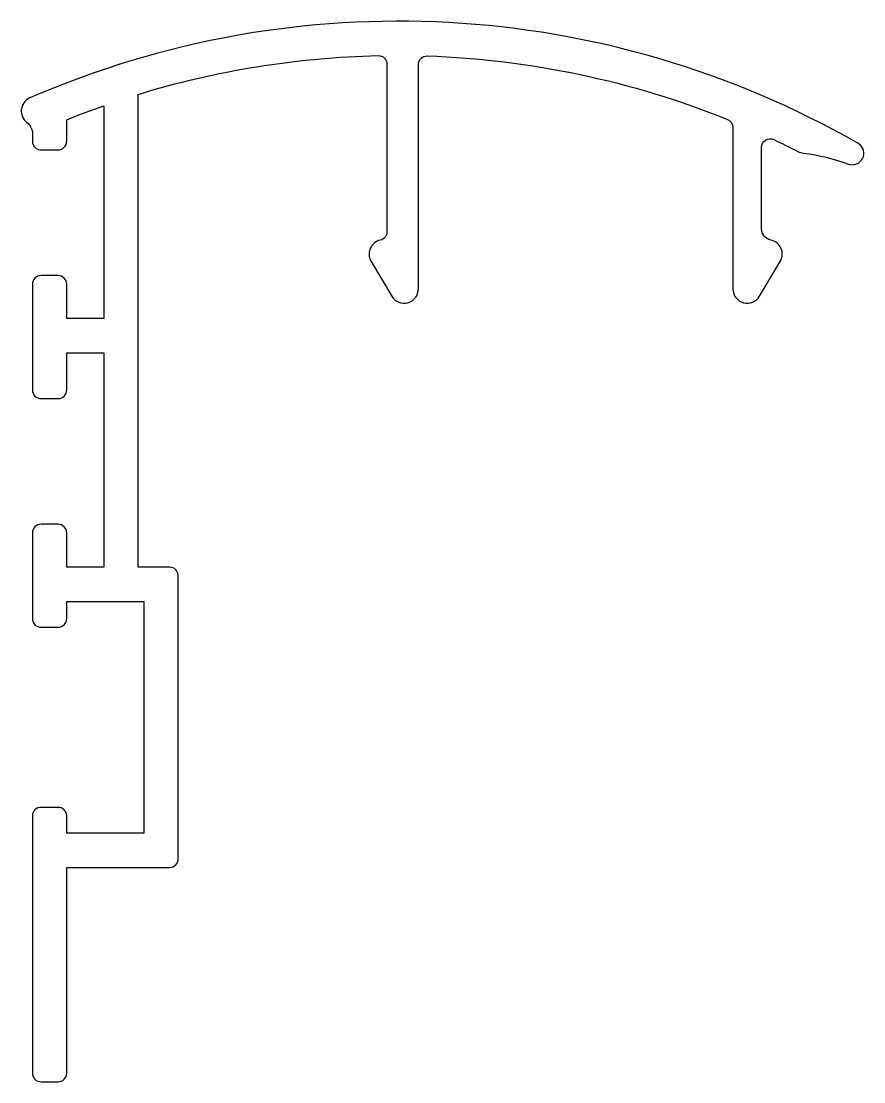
# Model space of a CAD drawing. Extents: x 165.9 to 195.4, y 207.8 to 244.9.
import ezdxf

# ---------------------------------------------------------------- set-up
doc = ezdxf.new("R2010")
doc.units = 0
doc.layers.get('0').update_dxf_attribs({"linetype": 'CONTINUOUS'})

msp = doc.modelspace()

# ---------------------------------------------------------------- linework, layer by layer
msp.add_lwpolyline([(167.21, 217.356), (166.61, 217.356, 0.414214), (166.31, 217.056), (166.31, 208.056, 0.414214), (166.61, 207.756), (167.21, 207.756, 0.414214), (167.51, 208.056), (167.51, 215.256), (171.11, 215.256, 0.414214), (171.41, 215.556), (171.41, 225.456, 0.414214), (171.11, 225.756), (170.01, 225.756), (170.01, 242.297, -0.069172), (178.404, 243.652, -0.420641), (178.71, 243.352), (178.71, 239.693), (178.71, 237.491, -0.351247), (178.476, 237.198, 0.510451), (178.155, 236.454), (178.881, 235.235, 0.762115), (179.81, 235.49), (179.81, 243.342, -0.424123), (180.12, 243.641, -0.087584), (190.622, 241.42, -0.305953), (190.81, 241.142), (190.81, 235.49, 0.762115), (191.74, 235.235), (192.466, 236.454, 0.518273), (192.133, 237.2, -0.35821), (191.81, 237.593), (191.81, 240.443, -0.5499), (192.238, 240.715, -0.007637), (193.085, 240.3, 0.0871), (193.283, 240.239, -0.056943), (194.85, 239.86, 0.886723), (195.211, 240.568), (195.162, 240.596, 0.236656), (166.218, 242.17, 0.57224), (166.114, 241.314, -0.2338), (166.31, 240.916), (166.31, 240.656, 0.414214), (166.61, 240.356), (167.21, 240.356, 0.414214), (167.51, 240.656), (167.51, 241.409, -0.011255), (168.81, 241.901), (168.81, 234.456), (167.51, 234.456), (167.51, 235.656, 0.414214), (167.21, 235.956), (166.61, 235.956, 0.414214), (166.31, 235.656), (166.31, 231.956, 0.414214), (166.61, 231.656), (167.21, 231.656, 0.414214), (167.51, 231.956), (167.51, 233.256), (168.81, 233.256), (168.81, 225.756), (167.51, 225.756), (167.51, 226.956, 0.414214), (167.21, 227.256), (166.61, 227.256, 0.414214), (166.31, 226.956), (166.31, 223.956, 0.414214), (166.61, 223.656), (167.21, 223.656, 0.414214), (167.51, 223.956), (167.51, 224.556), (170.21, 224.556), (170.21, 216.456), (167.51, 216.456), (167.51, 217.056, 0.414214)], format="xyb", close=True)

doc.saveas('drawing.dxf')
